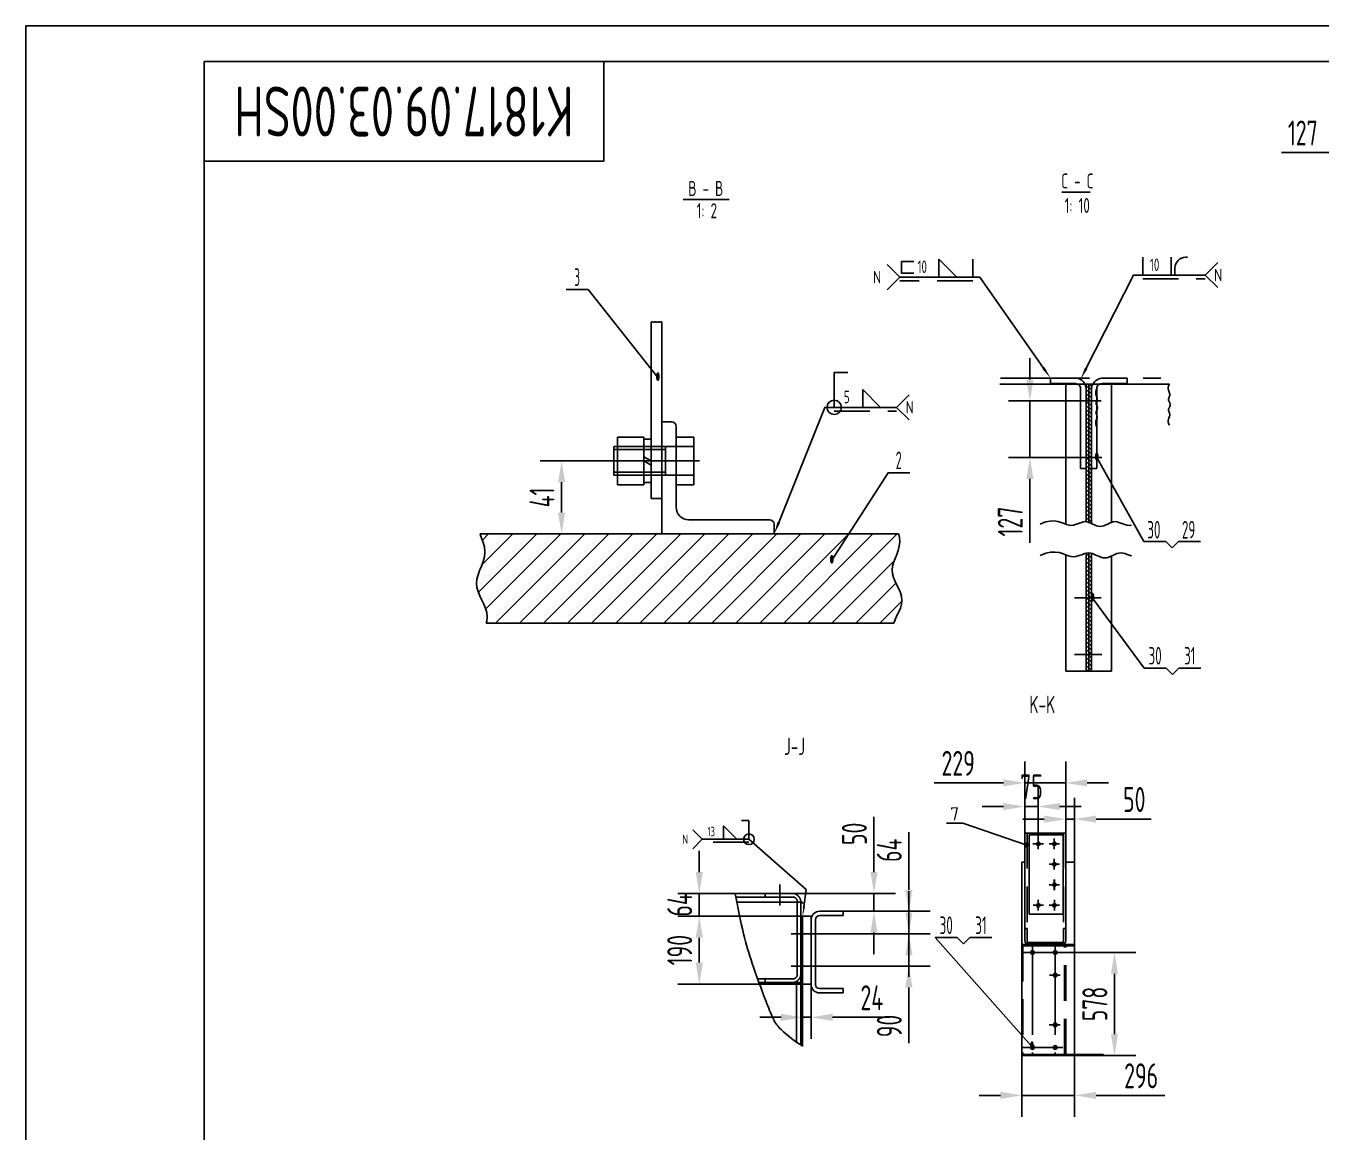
# Model space of a CAD drawing. Header units: millimetres. Extents: x 0 to 16800, y -459 to 11880.
# Drawn here: x 0 to 7263, y 5673 to 11880 of the extents above; entities that cross this region are included whole.
import ezdxf
from ezdxf.enums import TextEntityAlignment as Align

# ---------------------------------------------------------------- set-up
doc = ezdxf.new("R2010")
doc.units = ezdxf.units.MM
doc.header["$LTSCALE"] = 400
for name, pattern in [('F', [0.75, 0.5, -0.25]), ('G', [2, 1.25, -0.25, 0.25, -0.25]), ('K', [2.5, 1.25, -0.25, 0.25, -0.25, 0.25, -0.25])]:
    doc.linetypes.add(name, pattern=pattern)
for name, color, linetype in [('01', 7, 'Continuous'), ('02', 1, 'Continuous'), ('04', 2, 'F'), ('05', 4, 'G'), ('07', 6, 'K'), ('08', 1, 'Continuous'), ('10', 1, 'Continuous'), ('11', 3, 'Continuous'), ('13', 3, 'Continuous')]:
    doc.layers.add(name, color=color, linetype=linetype)
doc.styles.get("Standard").update_dxf_attribs({"font": 'isocp', "width": 0.707, "bigfont": 'intecad.shx'})
doc.dimstyles.new('INTE', dxfattribs={"dimscale": 40, "dimtxt": 3.5, "dimasz": 3, "dimexe": 3, "dimexo": 0, "dimgap": 1, "dimtad": 1, "dimdec": 3, "dimdsep": 46, "dimtxsty": 'Standard', "dimcen": 0, "dimclrd": 1, "dimclre": 1, "dimclrt": 3, "dimaunit": 1, "dimadec": 0, "dimazin": 0, "dimtfac": 1, "dimtmove": 0, "dimatfit": 0, "dimfxl": 1, "dimarcsym": 0})

# ---------------------------------------------------------------- blocks, each defined once
blk = doc.blocks.new('*U219', base_point=(251.96, 168.31))
at = {"layer": '01'}
for p, q in [((251.96, 168.31), (251.96, 182.31)), ((195.96, 168.31), (251.96, 168.31))]:
    blk.add_line(p, q, dxfattribs=at)
blk = doc.blocks.new('*U220')
at = {"layer": '04'}
blk.add_blockref('*U219', (0, 0), dxfattribs=at)
blk = doc.blocks.new('*U221')
at = {"layer": '01'}
for points in [[(415, 292), (25, 292)], [(25, 292), (25, 5)]]:
    blk.add_lwpolyline(points, dxfattribs=at)
at = {"layer": '02'}
for points in [[(420, 297), (0, 297)], [(0, 297), (0, 0)]]:
    blk.add_lwpolyline(points, dxfattribs=at)
blk = doc.blocks.new('*U223')
at = {"layer": '01'}
for p, q in [((0, 63), (0, 0)), ((0, 63), (5.36, 63)), ((8, 15), (8, 60.37)), ((60.36, 8), (14.99, 8)), ((0, 0), (63, 0)), ((63, 0), (63, 5.36))]:
    blk.add_line(p, q, dxfattribs=at)
for centre, radius, start, end in [((5.36, 60.36), 2.64, 0.26213, 90), ((15, 15), 7, 180, 269.87822), ((60.36, 5.36), 2.64, 0, 90)]:
    blk.add_arc(centre, radius, start, end, dxfattribs=at)
blk = doc.blocks.new('*U224')
at = {"layer": '01'}
for p, q in [((-14.8, 0), (-14.8, 13.38)), ((-14.8, 13.38), (0, 13.38)), ((-14.8, 8), (0, 8)), ((0, 13.38), (0, 0)), ((0, -13.38), (0, 0)), ((-14.8, 0), (-14.8, -13.38)), ((-14.8, -8), (0, -8)), ((-14.8, -13.38), (0, -13.38))]:
    blk.add_line(p, q, dxfattribs=at)
at = {"layer": '05'}
blk.add_line((-15.85, 0), (1.05, 0), dxfattribs=at)
blk = doc.blocks.new('*U225')
at = {"layer": '01'}
for p, q in [((-10, 0), (-10, 13.38)), ((-10, 13.38), (0, 13.38)), ((0, 8), (-10, 8)), ((0, 13.38), (0, 0)), ((0, 8), (35, 8)), ((6, 8), (6, 0)), ((35, 8), (35, 0)), ((-10, 0), (-10, -13.38)), ((0, -13.38), (0, 0)), ((6, -8), (6, 0)), ((35, -8), (35, 0)), ((0, -8), (-10, -8)), ((-10, -13.38), (0, -13.38)), ((0, -8), (35, -8))]:
    blk.add_line(p, q, dxfattribs=at)
at = {"layer": '02'}
for p, q in [((35, 6.4), (6, 6.4)), ((35, -6.4), (6, -6.4))]:
    blk.add_line(p, q, dxfattribs=at)
at = {"layer": '05'}
blk.add_line((-13.06, 0), (38.55, 0), dxfattribs=at)
blk = doc.blocks.new('*U226')
at = {"layer": '01'}
for p, q in [((-12.2, 4.1), (-12.2, 0)), ((0, 4.1), (-12.2, 4.1)), ((-12.2, 0), (0, 0)), ((0, 0), (-2.37, 4.1)), ((0, 4.1), (2.37, 0)), ((0, 4.1), (12.2, 4.1)), ((12.2, 0), (0, 0)), ((12.2, 4.1), (12.2, 0))]:
    blk.add_line(p, q, dxfattribs=at)
at = {"layer": '05'}
blk.add_line((0, 6.2), (0, -2.1), dxfattribs=at)
blk = doc.blocks.new('*U227')
at = {"layer": '01'}
blk.add_line((-436.3, 667.3), (-436.3, 567.3), dxfattribs=at)
blk.add_lwpolyline([(-766.3, 590.3), (-836.3, 590.3), (-836.3, 654.3), (-766.3, 654.3)], dxfattribs=at)
blk.add_lwpolyline([(-626.3, 667.3), (-526.3, 567.3), (-626.3, 567.3)], close=True, dxfattribs=at)
blk.add_solid([(-436.3, 667.3), (-436.3, 737.3), (-536.3, 667.3), (-436.3, 667.3)], dxfattribs=at)
at = {"layer": '02'}
for points in [[(-917, 638), (-846.3, 567.3), (-917, 496.6)], [(-40.2, 57.3), (-397.6, 567.3), (-436.3, 567.3), (-846.3, 567.3)]]:
    blk.add_lwpolyline(points, dxfattribs=at)
blk.add_lwpolyline([(0, 0, 0, 16, 0), (-40.2, 57.3, 16, 16, 0)], format="xyseb", dxfattribs=at)
at = {"layer": '04'}
blk.add_line((-436.3, 546.3), (-846.3, 546.3), dxfattribs=at)
at = {"layer": '13', "width": 0.707}
blk.add_text('10', height=70, dxfattribs=at).set_placement((-746.3, 590.3))
at = {"layer": '13', "width": 1.010989}
blk.add_text('N', height=70, dxfattribs=at).set_placement((-996.3, 532.3), (-950.3, 532.3), align=Align.FIT)
blk = doc.blocks.new('*U228')
at = {"layer": '01'}
for p, q in [((348.9, 685.7), (348.9, 585.7)), ((508.9, 685.7), (508.9, 585.7))]:
    blk.add_line(p, q, dxfattribs=at)
blk.add_lwpolyline([(528.9, 585.7), (528.9, 625.7, -0.414214), (588.9, 685.7), (598.9, 685.7)], format="xyb", dxfattribs=at)
blk.add_solid([(348.9, 685.7), (348.9, 755.7), (448.9, 685.7), (348.9, 685.7)], dxfattribs=at)
at = {"layer": '02'}
for points in [[(769.6, 656.4), (698.9, 585.7), (769.6, 515)], [(31.6, 62.5), (296, 585.7), (348.9, 585.7), (698.9, 585.7)]]:
    blk.add_lwpolyline(points, dxfattribs=at)
blk.add_lwpolyline([(0, 0, 0, 16, 0), (31.6, 62.5, 16, 16, 0)], format="xyseb", dxfattribs=at)
at = {"layer": '04'}
blk.add_line((348.9, 564.7), (698.9, 564.7), dxfattribs=at)
at = {"layer": '13', "width": 0.707}
blk.add_text('10', height=70, dxfattribs=at).set_placement((388.9, 608.7))
at = {"layer": '13', "width": 1.010989}
blk.add_text('N', height=70, dxfattribs=at).set_placement((748.9, 550.7), (794.9, 550.7), align=Align.FIT)
blk = doc.blocks.new('*D240')
at = {"layer": '08', "color": 1, "lineweight": -2}
for p, q in [((7519.6, 10987.9), (7519.6, 11289)), ((7646.6, 10987.9), (7646.6, 11289)), ((7399.6, 11169), (7041.2, 11169)), ((7646.6, 11169), (7519.6, 11169)), ((7766.6, 11169), (7886.6, 11169))]:
    blk.add_line(p, q, dxfattribs=at)
at = {"layer": '08', "color": 1}
for points in [[(7399.6, 11189), (7399.6, 11149), (7519.6, 11169)], [(7766.6, 11189), (7766.6, 11149), (7646.6, 11169)]]:
    blk.add_solid(points, dxfattribs=at)
at = {"layer": 'Defpoints', "color": 0}
for p in [(7519.6, 11169), (7519.6, 10987.9), (7646.6, 10987.9)]:
    blk.add_point(p, dxfattribs=at)
at = {"layer": '08', "color": 3, "insert": (7160.4, 11279), "char_height": 140, "attachment_point": 5}
blk.add_mtext('127', dxfattribs=at)
blk = doc.blocks.new('*D241')
at = {"layer": '08', "color": 1, "lineweight": -2}
for p, q in [((3776.2, 7132), (3776.2, 7252)), ((4172.6, 7012), (3656.2, 7012)), ((3776.2, 7012), (3776.2, 6883.8)), ((4355.2, 6883.8), (3656.2, 6883.8)), ((3776.2, 6763.8), (3776.2, 6643.8))]:
    blk.add_line(p, q, dxfattribs=at)
at = {"layer": '08', "color": 1}
for points in [[(3756.2, 7132), (3796.2, 7132), (3776.2, 7012)], [(3756.2, 6763.8), (3796.2, 6763.8), (3776.2, 6883.8)]]:
    blk.add_solid(points, dxfattribs=at)
at = {"layer": 'Defpoints', "color": 0}
for p in [(4172.6, 7012), (3776.2, 6883.8), (4355.2, 6883.8)]:
    blk.add_point(p, dxfattribs=at)
at = {"layer": '08', "color": 3, "insert": (3666.2, 6947.9), "char_height": 140, "attachment_point": 5, "rotation": 90}
blk.add_mtext('64', dxfattribs=at)
blk = doc.blocks.new('*D242')
at = {"layer": '08', "color": 1, "lineweight": -2}
for p, q in [((4355.2, 6883.8), (3656.2, 6883.8)), ((3776.2, 6763.8), (3776.2, 6623.8)), ((4355.2, 6503.8), (3656.2, 6503.8))]:
    blk.add_line(p, q, dxfattribs=at)
at = {"layer": '08', "color": 1}
for points in [[(3756.2, 6763.8), (3796.2, 6763.8), (3776.2, 6883.8)], [(3756.2, 6623.8), (3796.2, 6623.8), (3776.2, 6503.8)]]:
    blk.add_solid(points, dxfattribs=at)
at = {"layer": 'Defpoints', "color": 0}
for p in [(4355.2, 6883.8), (3776.2, 6503.8), (4355.2, 6503.8)]:
    blk.add_point(p, dxfattribs=at)
at = {"layer": '08', "color": 3, "insert": (3666.2, 6693.8), "char_height": 140, "attachment_point": 5, "rotation": 90}
blk.add_mtext('190', dxfattribs=at)
blk = doc.blocks.new('*D243')
at = {"layer": '08', "color": 1, "lineweight": -2}
for p, q in [((4755.8, 7132), (4755.8, 7441)), ((4297.2, 7012), (4875.8, 7012)), ((4755.8, 6912), (4755.8, 7012)), ((4583.2, 6912), (4875.8, 6912)), ((4755.8, 6792), (4755.8, 6672))]:
    blk.add_line(p, q, dxfattribs=at)
at = {"layer": '08', "color": 1}
for points in [[(4735.8, 7132), (4775.8, 7132), (4755.8, 7012)], [(4735.8, 6792), (4775.8, 6792), (4755.8, 6912)]]:
    blk.add_solid(points, dxfattribs=at)
at = {"layer": 'Defpoints', "color": 0}
for p in [(4297.2, 7012), (4755.8, 7012), (4583.2, 6912)]:
    blk.add_point(p, dxfattribs=at)
at = {"layer": '08', "color": 3, "insert": (4645.8, 7346.5), "char_height": 140, "attachment_point": 5, "rotation": 90}
blk.add_mtext('50', dxfattribs=at)
blk = doc.blocks.new('*D244')
at = {"layer": '08', "color": 1, "lineweight": -2}
for p, q in [((4951.6, 7032), (4951.6, 7356.7)), ((4583.2, 6912), (5071.6, 6912)), ((4951.6, 6784.7), (4951.6, 6912)), ((4455.3, 6784.7), (5071.6, 6784.7)), ((4951.6, 6664.7), (4951.6, 6544.7))]:
    blk.add_line(p, q, dxfattribs=at)
at = {"layer": '08', "color": 1}
for points in [[(4931.6, 7032), (4971.6, 7032), (4951.6, 6912)], [(4931.6, 6664.7), (4971.6, 6664.7), (4951.6, 6784.7)]]:
    blk.add_solid(points, dxfattribs=at)
at = {"layer": 'Defpoints', "color": 0}
for p in [(4583.2, 6912), (4455.3, 6784.7), (4951.6, 6784.7)]:
    blk.add_point(p, dxfattribs=at)
at = {"layer": '08', "color": 3, "insert": (4841.6, 7254.4), "char_height": 140, "attachment_point": 5, "rotation": 90}
blk.add_mtext('64', dxfattribs=at)
blk = doc.blocks.new('*D245')
at = {"layer": '08', "color": 1, "lineweight": -2}
for p, q in [((4951.6, 6904.7), (4951.6, 7024.7)), ((4455.3, 6784.7), (5071.6, 6784.7)), ((4951.6, 6784.7), (4951.6, 6604.7)), ((4455.3, 6604.7), (5071.6, 6604.7)), ((4951.6, 6484.7), (4951.6, 6171.6))]:
    blk.add_line(p, q, dxfattribs=at)
at = {"layer": '08', "color": 1}
for points in [[(4931.6, 6904.7), (4971.6, 6904.7), (4951.6, 6784.7)], [(4931.6, 6484.7), (4971.6, 6484.7), (4951.6, 6604.7)]]:
    blk.add_solid(points, dxfattribs=at)
at = {"layer": 'Defpoints', "color": 0}
for p in [(4455.3, 6784.7), (4455.3, 6604.7), (4951.6, 6604.7)]:
    blk.add_point(p, dxfattribs=at)
at = {"layer": '08', "color": 3, "insert": (4841.6, 6268.2), "char_height": 140, "attachment_point": 5, "rotation": 90}
blk.add_mtext('90', dxfattribs=at)
blk = doc.blocks.new('*U229', base_point=(10756.9, 1851.4))
at = {"layer": '01'}
blk.add_lwpolyline([(10312.9, 2357.7), (10387.9, 2282.7), (10312.9, 2282.7)], close=True, dxfattribs=at)
blk.add_circle((10455.4, 2282.7), 30, dxfattribs=at)
at = {"layer": '02'}
for points in [[(10139.9, 2335.7), (10192.9, 2282.7), (10139.9, 2229.6)], [(10763.9, 1903.5), (10777, 2000.1), (10455.4, 2282.7), (10192.9, 2282.7)]]:
    blk.add_lwpolyline(points, dxfattribs=at)
blk.add_lwpolyline([(10756.9, 1851.4, 0, 12, 0), (10763.9, 1903.5, 12, 12, 0)], format="xyseb", dxfattribs=at)
at = {"layer": '04'}
blk.add_line((10455.4, 2266.9), (10192.9, 2266.9), dxfattribs=at)
at = {"layer": '13', "width": 0.707}
blk.add_text('13', height=52.5, dxfattribs=at).set_placement((10222.9, 2299.9))
at = {"layer": '13', "width": 1.010989}
blk.add_text('N', height=52.5, dxfattribs=at).set_placement((10080.4, 2256.4), (10114.9, 2256.4), align=Align.FIT)
blk = doc.blocks.new('*D246')
at = {"layer": '08', "color": 1, "lineweight": -2}
for p, q in [((4355.2, 6503.8), (4355.2, 6196.9)), ((4403.2, 6502), (4403.2, 6196.9)), ((4235.2, 6316.9), (4115.2, 6316.9)), ((4355.2, 6316.9), (4403.2, 6316.9)), ((4523.2, 6316.9), (4844.5, 6316.9))]:
    blk.add_line(p, q, dxfattribs=at)
at = {"layer": '08', "color": 1}
for points in [[(4235.2, 6336.9), (4235.2, 6296.9), (4355.2, 6316.9)], [(4523.2, 6336.9), (4523.2, 6296.9), (4403.2, 6316.9)]]:
    blk.add_solid(points, dxfattribs=at)
at = {"layer": 'Defpoints', "color": 0}
for p in [(4355.2, 6503.8), (4403.2, 6502), (4355.2, 6316.9)]:
    blk.add_point(p, dxfattribs=at)
at = {"layer": '08', "color": 3, "insert": (4743.8, 6426.9), "char_height": 140, "attachment_point": 5}
blk.add_mtext('24', dxfattribs=at)
blk = doc.blocks.new('*D247')
at = {"layer": '08', "color": 1, "lineweight": -2}
for p, q in [((5601.9, 7351.1), (5601.9, 7752.1)), ((5830.9, 7351.1), (5830.9, 7752.1)), ((5481.9, 7632.1), (5094.1, 7632.1)), ((5830.9, 7632.1), (5601.9, 7632.1)), ((5950.9, 7632.1), (6070.9, 7632.1))]:
    blk.add_line(p, q, dxfattribs=at)
at = {"layer": '08', "color": 1}
for points in [[(5481.9, 7652.1), (5481.9, 7612.1), (5601.9, 7632.1)], [(5950.9, 7652.1), (5950.9, 7612.1), (5830.9, 7632.1)]]:
    blk.add_solid(points, dxfattribs=at)
at = {"layer": 'Defpoints', "color": 0}
for p in [(5601.9, 7632.1), (5601.9, 7351.1), (5830.9, 7351.1)]:
    blk.add_point(p, dxfattribs=at)
at = {"layer": '08', "color": 3, "insert": (5228, 7742.1), "char_height": 140, "attachment_point": 5}
blk.add_mtext('229', dxfattribs=at)
blk = doc.blocks.new('*D248')
at = {"layer": '08', "color": 1, "lineweight": -2}
for p, q in [((5830.9, 7351.1), (5830.9, 7549)), ((5880.9, 7186.7), (5880.9, 7549)), ((5710.9, 7429), (5590.9, 7429)), ((5830.9, 7429), (5880.9, 7429)), ((6000.9, 7429), (6309.9, 7429))]:
    blk.add_line(p, q, dxfattribs=at)
at = {"layer": '08', "color": 1}
for points in [[(5710.9, 7449), (5710.9, 7409), (5830.9, 7429)], [(6000.9, 7449), (6000.9, 7409), (5880.9, 7429)]]:
    blk.add_solid(points, dxfattribs=at)
at = {"layer": 'Defpoints', "color": 0}
for p in [(5880.9, 7429), (5830.9, 7351.1), (5880.9, 7186.7)]:
    blk.add_point(p, dxfattribs=at)
at = {"layer": '08', "color": 3, "insert": (6215.4, 7539), "char_height": 140, "attachment_point": 5}
blk.add_mtext('50', dxfattribs=at)
blk = doc.blocks.new('*D249')
at = {"layer": '08', "color": 1, "lineweight": -2}
for p, q in [((5824.9, 6680.7), (6224.6, 6680.7)), ((6104.6, 6222.7), (6104.6, 6560.7)), ((6041.9, 6102.7), (6224.6, 6102.7))]:
    blk.add_line(p, q, dxfattribs=at)
at = {"layer": '08', "color": 1}
for points in [[(6084.6, 6560.7), (6124.6, 6560.7), (6104.6, 6680.7)], [(6084.6, 6222.7), (6124.6, 6222.7), (6104.6, 6102.7)]]:
    blk.add_solid(points, dxfattribs=at)
at = {"layer": 'Defpoints', "color": 0}
for p in [(5824.9, 6680.7), (6104.6, 6680.7), (6041.9, 6102.7)]:
    blk.add_point(p, dxfattribs=at)
at = {"layer": '08', "color": 3, "insert": (5994.6, 6391.7), "char_height": 140, "attachment_point": 5, "rotation": 90}
blk.add_mtext('578', dxfattribs=at)
blk = doc.blocks.new('*D250')
at = {"layer": '08', "color": 1, "lineweight": -2}
for p, q in [((5584.9, 6102.7), (5584.9, 5758.9)), ((5880.9, 6108.7), (5880.9, 5758.9)), ((5464.9, 5878.9), (5344.9, 5878.9)), ((5584.9, 5878.9), (5880.9, 5878.9)), ((6000.9, 5878.9), (6386.8, 5878.9))]:
    blk.add_line(p, q, dxfattribs=at)
at = {"layer": '08', "color": 1}
for points in [[(5464.9, 5898.9), (5464.9, 5858.9), (5584.9, 5878.9)], [(6000.9, 5898.9), (6000.9, 5858.9), (5880.9, 5878.9)]]:
    blk.add_solid(points, dxfattribs=at)
at = {"layer": 'Defpoints', "color": 0}
for p in [(5584.9, 6102.7), (5880.9, 6108.7), (5880.9, 5878.9)]:
    blk.add_point(p, dxfattribs=at)
at = {"layer": '08', "color": 3, "insert": (6253.9, 5988.9), "char_height": 140, "attachment_point": 5}
blk.add_mtext('296', dxfattribs=at)
blk = doc.blocks.new('*D252')
at = {"layer": '08', "color": 1, "lineweight": -2}
for p, q in [((5601.9, 7351.1), (5601.9, 7619.7)), ((5676.8, 7320.5), (5676.8, 7619.7)), ((5481.9, 7499.7), (5361.9, 7499.7)), ((5601.9, 7499.7), (5676.8, 7499.7)), ((5796.8, 7499.7), (5916.8, 7499.7))]:
    blk.add_line(p, q, dxfattribs=at)
at = {"layer": '08', "color": 1}
for points in [[(5481.9, 7519.7), (5481.9, 7479.7), (5601.9, 7499.7)], [(5796.8, 7519.7), (5796.8, 7479.7), (5676.8, 7499.7)]]:
    blk.add_solid(points, dxfattribs=at)
at = {"layer": 'Defpoints', "color": 0}
for p in [(5676.8, 7499.7), (5601.9, 7351.1), (5676.8, 7320.5)]:
    blk.add_point(p, dxfattribs=at)
at = {"layer": '08', "color": 3, "insert": (5639.3, 7609.7), "char_height": 140, "attachment_point": 5}
blk.add_mtext('75', dxfattribs=at)
blk = doc.blocks.new('*D253')
at = {"layer": '08', "color": 1, "lineweight": -2}
for p, q in [((3260.6, 9439), (2883.9, 9439)), ((3003.9, 9319), (3003.9, 9149)), ((3260.6, 9029), (2883.9, 9029))]:
    blk.add_line(p, q, dxfattribs=at)
at = {"layer": '08', "color": 1}
for points in [[(2983.9, 9319), (3023.9, 9319), (3003.9, 9439)], [(2983.9, 9149), (3023.9, 9149), (3003.9, 9029)]]:
    blk.add_solid(points, dxfattribs=at)
at = {"layer": 'Defpoints', "color": 0}
for p in [(3260.6, 9439), (3003.9, 9029), (3260.6, 9029)]:
    blk.add_point(p, dxfattribs=at)
at = {"layer": '08', "color": 3, "insert": (2893.9, 9234), "char_height": 140, "attachment_point": 5, "rotation": 90}
blk.add_mtext('41', dxfattribs=at)
blk = doc.blocks.new('*D254')
at = {"layer": '08', "color": 1, "lineweight": -2}
for p, q in [((5630.2, 9895.5), (5630.2, 10015.5)), ((5879.9, 9775.5), (5510.2, 9775.5)), ((5630.2, 9775.5), (5630.2, 9458)), ((5879.9, 9458), (5510.2, 9458)), ((5630.2, 9338), (5630.2, 8979.6))]:
    blk.add_line(p, q, dxfattribs=at)
at = {"layer": '08', "color": 1}
for points in [[(5610.2, 9895.5), (5650.2, 9895.5), (5630.2, 9775.5)], [(5610.2, 9338), (5650.2, 9338), (5630.2, 9458)]]:
    blk.add_solid(points, dxfattribs=at)
at = {"layer": 'Defpoints', "color": 0}
for p in [(5879.9, 9775.5), (5630.2, 9458), (5879.9, 9458)]:
    blk.add_point(p, dxfattribs=at)
at = {"layer": '08', "color": 3, "insert": (5520.2, 9098.8), "char_height": 140, "attachment_point": 5, "rotation": 90}
blk.add_mtext('127', dxfattribs=at)

msp = doc.modelspace()

# ---------------------------------------------------------------- hatches: boundary and pattern name
at = {"layer": '10'}
h = msp.add_hatch(dxfattribs=at)
h.set_pattern_fill('ANSI31', color=256, scale=5, style=0)
h.set_pattern_definition([(45, (-6494.659, 8117.546), (-11.22532, 11.22532), [])])
h.paths.add_polyline_path([(5959.6788, 8670.9335), (5944.6788, 8670.9335), (5944.6788, 8353.4335), (5959.6788, 8353.4335)])
h.paths.add_polyline_path([(5944.6788, 8258.4335), (5959.6788, 8258.4335), (5959.6788, 8353.4335), (5944.6788, 8353.4335)])
h.paths.add_polyline_path([(5944.6788, 8670.9335), (5959.6788, 8670.9335), (5959.6788, 8923.4564), (5959.051, 8923.5255), (5947.7091, 8922.2936), (5944.6788, 8921.4491)])
h.paths.add_polyline_path([(5944.6788, 9097.7874), (5950.831, 9097.1107), (5959.6788, 9094.5448), (5959.6788, 9458.0132), (5944.6788, 9458.0132)])
h.paths.add_polyline_path([(5959.6788, 9775.5132), (5944.6788, 9775.5132), (5944.6788, 9458.0132), (5959.6788, 9458.0132)])
h.paths.add_polyline_path([(5944.6788, 9775.5132), (5959.6788, 9775.5132), (5959.6788, 9870.5132), (5944.6788, 9870.5132)])
h = msp.add_hatch(dxfattribs=at)
h.set_pattern_fill('ANSI31', color=256, scale=5, angle=90, style=0)
h.set_pattern_definition([(135, (-6494.659, 8117.546), (-11.22532, -11.22532), [])])
h.paths.add_polyline_path([(5974.6788, 9775.5132), (5959.6788, 9775.5132), (5959.6788, 9458.0132), (5974.6788, 9458.0132)])
h.paths.add_polyline_path([(5974.6788, 9870.5132), (5959.6788, 9870.5132), (5959.6788, 9775.5132), (5974.6788, 9775.5132)])
h.paths.add_polyline_path([(5974.6788, 9458.0132), (5959.6788, 9458.0132), (5959.6788, 9094.5448), (5961.325, 9094.0675), (5971.8189, 9089.765), (5974.6788, 9088.4208)])
h.paths.add_polyline_path([(5974.6788, 8921.0323), (5970.3781, 8922.2795), (5959.6788, 8923.4564), (5959.6788, 8670.9335), (5974.6788, 8670.9335)])
h.paths.add_polyline_path([(5974.6788, 8670.9335), (5959.6788, 8670.9335), (5959.6788, 8353.4335), (5974.6788, 8353.4335)])
h.paths.add_polyline_path([(5974.6788, 8353.4335), (5959.6788, 8353.4335), (5959.6788, 8258.598), (5974.6788, 8258.598)])
h = msp.add_hatch(dxfattribs=at)
h.set_pattern_fill('ANSI31', color=256, scale=30, style=0)
h.set_pattern_definition([(45, (-5571.49, 10965.34), (-67.3519, 67.3519), [])])
h.paths.add_polyline_path([(4912.0416, 8656.3455), (4909.6956, 8677.673), (4903.5106, 8699.0006), (4894.7663, 8720.3281), (4884.7424, 8741.6557), (4874.7184, 8762.9832), (4865.9741, 8784.3108), (4859.7891, 8805.6383), (4857.4431, 8826.9659), (4859.7625, 8848.3212), (4865.7609, 8869.8431), (4873.9986, 8891.6983), (4883.0362, 8914.0534), (4891.4339, 8937.0749), (4897.7522, 8960.9296), (4900.5514, 8985.7839), (4898.392, 9011.8047), (4893.4693, 9028.9961), (2546.5952, 9028.9961), (2550.0103, 9020.0836), (2562.7659, 8987.3415), (2571.4562, 8956.9929), (2573.8423, 8928.24), (2570.7492, 8900.776), (2563.7675, 8874.4166), (2554.488, 8848.9778), (2544.5015, 8824.2755), (2535.3988, 8800.1255), (2528.7706, 8776.3438), (2526.2077, 8752.7461), (2528.8, 8729.1792), (2535.6344, 8705.6122), (2545.2969, 8682.0453), (2556.3733, 8658.4784), (2567.4498, 8634.9114), (2577.1123, 8611.3445), (2583.9467, 8587.7776), (2586.539, 8564.2106), (2583.9467, 8540.6437), (2580.5689, 8528.9961), (4866.2266, 8528.9961), (4874.7184, 8549.7077), (4884.7424, 8571.0353), (4894.7663, 8592.3628), (4903.5106, 8613.6904), (4909.6956, 8635.0179)])

# ---------------------------------------------------------------- linework, layer by layer
for p, q in [((5944.6788, 9870.5132), (5944.6788, 9097.7874)), ((5944.6788, 9870.5132), (5944.6788, 9097.7874)), ((5959.6788, 9870.5132), (5959.6788, 9094.5448)), ((5944.6788, 8921.4491), (5944.6788, 8258.4335)), ((5944.6788, 8921.4491), (5944.6788, 8258.4335)), ((5959.6788, 8923.4564), (5959.6788, 8258.4335)), ((5584.904, 7186.7216), (5584.904, 6102.675)), ((5880.904, 6718.675), (5584.904, 6718.675)), ((5584.904, 6108.675), (5889.904, 6108.675))]:
    msp.add_line(p, q)
for centre in [(5644.904, 6680.675), (5771.904, 6680.675), (5771.904, 6553.675), (5771.904, 6274.675), (5644.904, 6147.675), (5771.904, 6147.675)]:
    msp.add_circle(centre, 10.5)
at = {"layer": '01'}
for p, q in [((3685.7768, 10905.7935), (3943.0249, 10905.7935)), ((5808.6658, 10947.7808), (5968.6658, 10947.7808)), ((3506.0443, 10217.8138), (3506.0443, 9227.3495)), ((3566.0443, 10217.8138), (3566.0443, 9227.3495)), ((4532.8047, 9935.8353), (4532.8047, 9739.5188)), ((4532.8047, 9935.8353), (4609.0982, 9935.8353)), ((5746.1653, 9873.0132), (5886.1653, 9873.0132)), ((6174.6788, 9873.0132), (6034.6788, 9873.0132)), ((3566.0443, 9227.3495), (3506.0443, 9227.3495)), ((5944.6788, 8258.4335), (5959.6788, 8258.4335)), ((5959.6788, 8258.598), (6087.1788, 8258.598)), ((4054.7431, 7420.5311), (4012.815, 7420.5311)), ((4054.7431, 7315.8988), (4054.7431, 7420.5311)), ((5601.904, 7351.1257), (5601.904, 6748.675)), ((5601.904, 7351.1257), (5830.904, 7351.1257)), ((5830.904, 7351.1257), (5830.904, 6748.675)), ((5584.904, 7186.7216), (5601.904, 7186.7216)), ((5830.904, 7186.7216), (5880.904, 7186.7216)), ((4403.1783, 6883.7602), (4355.1783, 6883.7602)), ((5607.1105, 6733.7483), (5825.6975, 6733.7483)), ((4403.1783, 6503.7602), (4355.1783, 6503.7602))]:
    msp.add_line(p, q, dxfattribs=at)
at = {"layer": '01', "color": 7, "linetype": 'Continuous'}
for p, q in [((5886.1653, 9903.0132), (5746.1653, 9903.0132)), ((5746.1653, 9903.0132), (5746.1653, 9873.0132)), ((6039.6788, 9903.0132), (6174.6788, 9903.0132)), ((6174.6788, 9903.0132), (6174.6788, 9873.0132)), ((5462.196, 9870.5132), (5959.6788, 9870.5132)), ((5832.1788, 9870.5132), (5832.1788, 9083.4267)), ((5914.6788, 9843.0132), (5914.6788, 9395.5132)), ((5959.6788, 9870.5132), (5959.6788, 9094.5448)), ((5974.6788, 9870.5132), (5959.6788, 9870.5132)), ((5974.6788, 9088.4208), (5974.6788, 9870.5132)), ((6412.1369, 9870.5132), (5974.6788, 9870.5132)), ((6004.6788, 9843.0132), (6004.6788, 9395.5132)), ((6087.1788, 9870.5132), (6087.1788, 9094.0374)), ((5944.6788, 9395.5132), (5914.6788, 9395.5132)), ((5974.6788, 9395.5132), (6004.6788, 9395.5132)), ((2546.5952, 9028.9961), (4893.4693, 9028.9961)), ((5832.1788, 8911.4539), (5832.1788, 8258.4335)), ((5959.6788, 8923.4564), (5959.6788, 8258.4335)), ((5974.6788, 8258.4335), (5974.6788, 8921.0323)), ((6087.1788, 8905.3617), (6087.1788, 8258.4335)), ((2580.5689, 8528.9961), (4866.2266, 8528.9961)), ((5832.1788, 8258.4335), (5944.6788, 8258.4335)), ((5816.776, 7340.9129), (5626.776, 7340.9129)), ((5626.776, 6895.9025), (5626.776, 7340.9129)), ((5816.776, 6895.9025), (5816.776, 7340.9129)), ((5880.904, 6108.675), (5880.904, 7186.7216)), ((4451.1783, 6912.0162), (4583.1783, 6912.0162)), ((4583.1783, 6912.0162), (4583.1783, 6888.0162)), ((4355.1783, 6883.7602), (4355.1783, 6503.7602)), ((4403.1783, 6883.7602), (4403.1783, 6502.0162)), ((4427.1783, 6864.0162), (4427.1783, 6502.0162)), ((4583.1783, 6888.0162), (4451.1783, 6888.0162)), ((5816.776, 6895.9025), (5626.776, 6895.9025)), ((5584.904, 6724.675), (5880.904, 6724.675)), ((5806.904, 6724.675), (5625.904, 6724.675)), ((4583.1783, 6478.0162), (4451.1783, 6478.0162)), ((4583.1783, 6454.0162), (4583.1783, 6478.0162)), ((4451.1783, 6454.0162), (4583.1783, 6454.0162)), ((5584.904, 6108.675), (6041.904, 6108.675)), ((6041.904, 6102.675), (5584.904, 6102.675)), ((6041.904, 6108.675), (6041.904, 6102.675))]:
    msp.add_line(p, q, dxfattribs=at)
at = {"layer": '01'}
msp.add_lwpolyline([(4692.8047, 9839.5188), (4792.8047, 9739.5188), (4692.8047, 9739.5188)], close=True, dxfattribs=at)
for centre, radius in [((4532.8047, 9739.5188), 40), ((5766.776, 7290.9129), 8.5), ((5766.776, 7175.9129), 8.5), ((5766.776, 7060.9129), 8.5), ((5676.776, 6945.9025), 8.5), ((5766.776, 6945.9025), 8.5)]:
    msp.add_circle(centre, radius, dxfattribs=at)
at = {"layer": '01', "color": 7, "linetype": 'Continuous'}
msp.add_circle((5676.776, 7290.9129), 8.5, dxfattribs=at)
at = {"layer": '01'}
for centre, radius, start, end in [((5887.3878, 9847.3682), 55.6585, 24.57225887, 91.25855229), ((6039.6788, 9838.0132), 65, 90, 150), ((5884.6788, 9843.0132), 30, 66.44353569, 90), ((6034.6788, 9843.0132), 30, 90, 113.55646431)]:
    msp.add_arc(centre, radius, start, end, dxfattribs=at)
at = {"layer": '01', "color": 7, "linetype": 'Continuous'}
for centre, radius, start, end in [((5884.6788, 9843.0132), 30, 0, 66.44353569), ((5884.6788, 9843.0132), 60, 0, 27.27961274), ((6039.6788, 9838.0132), 65, 150, 180), ((6034.6788, 9843.0132), 30, 113.55646431, 180), ((4451.1783, 6864.0162), 48, 90, 180), ((4451.1783, 6864.0162), 24, 90, 180), ((5625.904, 6748.675), 24, 180, 270), ((5806.904, 6748.675), 24, 270, 0), ((4451.1783, 6502.0162), 48, 180, 270), ((4451.1783, 6502.0162), 24, 180, 270)]:
    msp.add_arc(centre, radius, start, end, dxfattribs=at)
at = {"layer": '02'}
for p, q in [((3153.4188, 10400.8058), (3029.4188, 10400.8058)), ((3543.7007, 9906.8289), (3153.4188, 10400.8058)), ((6005.1603, 9457.806), (6268.7371, 8986.173)), ((4519.1798, 8881.8789), (4835.387, 9372.741)), ((4832.5635, 9372.741), (4956.5635, 9372.741)), ((6392.7371, 8986.173), (6268.7371, 8986.173)), ((6428.0925, 8950.8177), (6392.7371, 8986.173)), ((6463.4478, 8986.173), (6428.0925, 8950.8177)), ((6587.4478, 8986.173), (6463.4478, 8986.173)), ((5981.4916, 8669.6425), (6270.0103, 8276.4139)), ((6394.0103, 8276.4139), (6270.0103, 8276.4139)), ((6429.3657, 8241.0585), (6394.0103, 8276.4139)), ((6464.721, 8276.4139), (6429.3657, 8241.0585)), ((6588.721, 8276.4139), (6464.721, 8276.4139)), ((5254.4599, 7406.8887), (5161.4599, 7406.8887)), ((5618.0154, 7280.7341), (5254.4599, 7406.8887)), ((5641.694, 6152.3611), (5098.7649, 6764.0078)), ((5098.7649, 6764.0078), (5222.7649, 6764.0078)), ((5222.7649, 6764.0078), (5258.1203, 6728.6525)), ((5258.1203, 6728.6525), (5293.4756, 6764.0078)), ((5293.4756, 6764.0078), (5417.4756, 6764.0078))]:
    msp.add_line(p, q, dxfattribs=at)
for points in [[(3506.0443, 10217.8138), (3508.6872, 10218.8462), (3511.015, 10219.3232), (3513.0646, 10219.3642), (3514.8725, 10219.0888), (3516.4752, 10218.6166), (3517.9096, 10218.0669), (3519.2121, 10217.5595), (3520.4193, 10217.2138), (3521.5631, 10217.1189), (3522.6557, 10217.2419), (3523.7043, 10217.5197), (3524.7162, 10217.8888), (3525.6989, 10218.2861), (3526.6596, 10218.6482), (3527.6056, 10218.9119), (3528.5443, 10219.0138), (3529.4818, 10218.9107), (3530.4193, 10218.6388), (3531.3568, 10218.2544), (3532.2943, 10217.8138), (3533.2318, 10217.3732), (3534.1693, 10216.9888), (3535.1068, 10216.7169), (3536.0443, 10216.6138), (3536.9818, 10216.7169), (3537.9193, 10216.9888), (3538.8568, 10217.3732), (3539.7943, 10217.8138), (3540.7318, 10218.2544), (3541.6693, 10218.6388), (3542.6068, 10218.9107), (3543.5443, 10219.0138), (3544.4831, 10218.9119), (3545.4291, 10218.6482), (3546.3898, 10218.2861), (3547.3725, 10217.8888), (3548.3844, 10217.5197), (3549.433, 10217.2419), (3550.5255, 10217.1189), (3551.6693, 10217.2138), (3552.8766, 10217.5595), (3554.1791, 10218.0669), (3555.6134, 10218.6166), (3557.2162, 10219.0888), (3559.0241, 10219.3642), (3561.0736, 10219.3232), (3563.4015, 10218.8462), (3566.0443, 10217.8138)], [(4953.5154, 9810.2295), (4882.8047, 9739.5188), (4953.5154, 9668.8081)], [(6004.7874, 9629.1207), (6001.0712, 9638.6335), (5999.3544, 9647.0128), (5999.2068, 9654.3902), (6000.1981, 9660.8976), (6001.898, 9666.6668), (6003.8763, 9671.8297), (6005.7028, 9676.518), (6006.9471, 9680.8636), (6007.2888, 9684.9807), (6006.8459, 9688.9133), (6005.8462, 9692.6877), (6004.5175, 9696.3303), (6003.0875, 9699.8674), (6001.7841, 9703.3254), (6000.835, 9706.7307), (6000.468, 9710.1096), (6000.8392, 9713.4842), (6001.8178, 9716.8587), (6003.2014, 9720.2333), (6004.7874, 9723.6078), (6006.3735, 9726.9823), (6007.757, 9730.3569), (6008.7356, 9733.7314), (6009.1068, 9737.106), (6008.7356, 9740.4805), (6007.757, 9743.855), (6006.3735, 9747.2296), (6004.7874, 9750.6041), (6003.2014, 9753.9787), (6001.8178, 9757.3532), (6000.8392, 9760.7277), (6000.468, 9764.1023), (6000.835, 9767.4812), (6001.7841, 9770.8865), (6003.0875, 9774.3445), (6004.5175, 9777.8817), (6005.8462, 9781.5242), (6006.8459, 9785.2986), (6007.2888, 9789.2312), (6006.9471, 9793.3483), (6005.7028, 9797.6939), (6003.8763, 9802.3822), (6001.898, 9807.5451), (6000.1981, 9813.3143), (5999.2068, 9819.8218), (5999.3544, 9827.1992), (6001.0712, 9835.5784), (6004.7874, 9845.0913)], [(6412.1369, 9639.122), (6408.1553, 9649.3141), (6406.316, 9658.2916), (6406.1578, 9666.1958), (6407.2198, 9673.1678), (6409.0411, 9679.349), (6411.1607, 9684.8805), (6413.1176, 9689.9036), (6414.4508, 9694.5595), (6414.8169, 9698.9705), (6414.3423, 9703.1839), (6413.2713, 9707.2278), (6411.8477, 9711.1305), (6410.3156, 9714.9201), (6408.9191, 9718.6251), (6407.9023, 9722.2735), (6407.5091, 9725.8937), (6407.9068, 9729.5092), (6408.9553, 9733.1247), (6410.4376, 9736.7402), (6412.1369, 9740.3557), (6413.8362, 9743.9711), (6415.3185, 9747.5866), (6416.367, 9751.2021), (6416.7647, 9754.8176), (6416.367, 9758.4331), (6415.3185, 9762.0486), (6413.8362, 9765.6641), (6412.1369, 9769.2796), (6410.4376, 9772.895), (6408.9553, 9776.5105), (6407.9068, 9780.126), (6407.5091, 9783.7415), (6407.9023, 9787.3617), (6408.9191, 9791.0102), (6410.3156, 9794.7151), (6411.8477, 9798.5048), (6413.2713, 9802.4074), (6414.3423, 9806.4513), (6414.8169, 9810.6647), (6414.4508, 9815.0757), (6413.1176, 9819.7316), (6411.1607, 9824.7547), (6409.0411, 9830.2862), (6407.2198, 9836.4674), (6406.1578, 9843.4394), (6406.316, 9851.3436), (6408.1553, 9860.3211), (6412.1369, 9870.5132)], [(4221.986, 9094.0117), (4479.5471, 9739.5188), (4532.8047, 9739.5188), (4882.8047, 9739.5188)], [(5688.4829, 9084.8328), (5718.0654, 9096.3892), (5744.1225, 9101.728), (5767.0643, 9102.1871), (5787.3007, 9099.1045), (5805.2415, 9093.8182), (5821.2966, 9087.6662), (5835.8761, 9081.9863), (5849.3897, 9078.1167), (5862.1929, 9077.0542), (5874.4221, 9078.4315), (5886.1595, 9081.5403), (5897.4869, 9085.6723), (5908.4864, 9090.1191), (5919.2399, 9094.1724), (5929.8295, 9097.1238), (5940.3371, 9098.265), (5950.831, 9097.1107), (5961.325, 9094.0675), (5971.8189, 9089.765), (5982.3128, 9084.8328), (5992.8067, 9079.9007), (6003.3007, 9075.5982), (6013.7946, 9072.5549), (6024.2885, 9071.4006), (6034.7824, 9072.5549), (6045.2764, 9075.5982), (6055.7703, 9079.9007), (6066.2642, 9084.8328), (6076.7581, 9089.765), (6087.2521, 9094.0675), (6097.746, 9097.1107), (6108.2399, 9098.265), (6118.7475, 9097.1238), (6129.3371, 9094.1724), (6140.0906, 9090.1191), (6151.0901, 9085.6723), (6162.4176, 9081.5403), (6174.1549, 9078.4315), (6186.3842, 9077.0542), (6199.1873, 9078.1167), (6200.5252, 9078.4998)], [(2580.5689, 8528.9961), (2583.9467, 8540.6437), (2586.539, 8564.2106), (2583.9467, 8587.7776), (2577.1123, 8611.3445), (2567.4498, 8634.9114), (2556.3733, 8658.4784), (2545.2969, 8682.0453), (2535.6344, 8705.6122), (2528.8, 8729.1792), (2526.2077, 8752.7461), (2528.7706, 8776.3438), (2535.3988, 8800.1255), (2544.5015, 8824.2755), (2554.488, 8848.9778), (2563.7675, 8874.4166), (2570.7492, 8900.776), (2573.8423, 8928.24), (2571.4562, 8956.9929), (2562.7659, 8987.3415), (2550.0103, 9020.0836), (2546.5952, 9028.9961)], [(4866.2266, 8528.9961), (4874.7184, 8549.7077), (4884.7424, 8571.0353), (4894.7663, 8592.3628), (4903.5106, 8613.6904), (4909.6956, 8635.0179), (4912.0416, 8656.3455), (4909.6956, 8677.673), (4903.5106, 8699.0006), (4894.7663, 8720.3281), (4884.7424, 8741.6557), (4874.7184, 8762.9832), (4865.9741, 8784.3108), (4859.7891, 8805.6383), (4857.4431, 8826.9659), (4859.7625, 8848.3212), (4865.7609, 8869.8431), (4873.9986, 8891.6983), (4883.0362, 8914.0534), (4891.4339, 8937.0749), (4897.7522, 8960.9296), (4900.5514, 8985.7839), (4898.392, 9011.8047), (4893.4693, 9028.9961)], [(5687.1994, 8909.0267), (5719.1308, 8921.5007), (5747.2569, 8927.2634), (5772.0203, 8927.759), (5793.8634, 8924.4316), (5813.2287, 8918.7256), (5830.5586, 8912.085), (5846.2957, 8905.9542), (5860.8824, 8901.7773), (5874.7021, 8900.6305), (5887.9023, 8902.1172), (5900.5716, 8905.4728), (5912.7985, 8909.9329), (5924.6713, 8914.7328), (5936.2787, 8919.1079), (5947.7091, 8922.2936), (5959.051, 8923.5255), (5970.3781, 8922.2795), (5981.7053, 8918.9946), (5993.0324, 8914.3505), (6004.3596, 8909.0267), (6015.6867, 8903.703), (6027.0139, 8899.0588), (6038.341, 8895.774), (6049.6682, 8894.528), (6060.9953, 8895.774), (6072.3225, 8899.0588), (6083.6496, 8903.703), (6094.9768, 8909.0267), (6106.3039, 8914.3505), (6117.6311, 8918.9946), (6128.9582, 8922.2795), (6140.2853, 8923.5255), (6151.6272, 8922.2936), (6163.0576, 8919.1079), (6174.665, 8914.7328), (6186.5379, 8909.9329), (6198.7647, 8905.4728), (6200.5252, 8905.0065)]]:
    msp.add_lwpolyline(points, dxfattribs=at)
for points, format in [([(4196.0443, 9028.9961, 0, 16, 0), (4221.986, 9094.0117, 16, 16, 0)], "xyseb"), ([(3978.0702, 7012.0162, 0.017333292), (4024.7451, 6785.1146, 0.023198365), (4073.2426, 6618.9196, 0.008449033), (4150.4095, 6405.6768, 0.017846806), (4192.2081, 6306.7588, 0.096792755), (4234.6694, 6248.3351, 0.045556946), (4355.1783, 6155.138)], "xyb")]:
    msp.add_lwpolyline(points, format=format, dxfattribs=at)
at = {"layer": '02', "color": 1, "linetype": 'Continuous'}
for centre in [(5676.776, 7290.9129), (5766.776, 7290.9129), (5766.776, 7175.9129), (5766.776, 7060.9129), (5676.776, 6945.9025), (5766.776, 6945.9025)]:
    msp.add_arc(centre, 10, 180, 90, dxfattribs=at)
at = {"layer": '04'}
for p, q in [((4532.8047, 9718.5188), (4882.8047, 9718.5188)), ((5824.904, 6108.675), (5824.904, 6718.675)), ((5830.904, 6108.675), (5830.904, 6718.675))]:
    msp.add_line(p, q, dxfattribs=at)
at = {"layer": '04', "color": 2, "linetype": 'F'}
for p, q in [((5613.904, 7351.1257), (5613.904, 6814.675)), ((5818.904, 7351.1257), (5818.904, 6814.675)), ((5601.904, 6814.675), (5613.904, 6814.675)), ((5613.904, 6814.675), (5613.904, 6748.675)), ((5818.904, 6814.675), (5818.904, 6748.675)), ((5830.904, 6814.675), (5818.904, 6814.675)), ((5590.904, 6718.675), (5590.904, 6108.675)), ((5806.904, 6736.675), (5625.904, 6736.675))]:
    msp.add_line(p, q, dxfattribs=at)
for centre, start, end in [((5625.904, 6748.675), 180, 270), ((5806.904, 6748.675), 270, 0)]:
    msp.add_arc(centre, 12, start, end, dxfattribs=at)
at = {"layer": '05', "color": 4, "linetype": 'G'}
for p, q in [((5879.9289, 9775.5132), (6030.5728, 9775.5132)), ((6024.4288, 9775.5132), (5925.4108, 9775.5132)), ((5879.9289, 9458.0132), (6033.778, 9458.0132)), ((6024.4288, 9458.0132), (5930.0547, 9458.0132)), ((3759.0785, 9438.9961), (3321.311, 9438.9961)), ((5879.9289, 8670.9335), (6030.5728, 8670.9335)), ((6024.4288, 8670.9335), (5925.4108, 8670.9335)), ((5879.9289, 8353.4335), (6033.778, 8353.4335)), ((6024.4288, 8353.4335), (5930.0547, 8353.4335)), ((4455.3241, 6784.6809), (4291.7055, 6784.6809)), ((5644.904, 6718.675), (5644.904, 6108.675)), ((5771.904, 6718.675), (5771.904, 6108.675)), ((5584.904, 6680.675), (5825.8363, 6680.675)), ((4455.3241, 6604.6809), (4291.7055, 6604.6809)), ((5740.3155, 6553.675), (5799.9379, 6553.675)), ((5737.5891, 6274.675), (5800.4379, 6274.675)), ((5584.904, 6147.675), (5814.1861, 6147.675))]:
    msp.add_line(p, q, dxfattribs=at)
at = {"layer": '05'}
for p, q in [((5706.362, 7290.9129), (5647.1899, 7290.9129)), ((5676.776, 7261.3269), (5676.776, 7320.499)), ((5796.362, 7290.9129), (5737.1899, 7290.9129)), ((5766.776, 7261.3269), (5766.776, 7320.499)), ((5766.776, 7146.3269), (5766.776, 7205.499)), ((5766.776, 7146.3269), (5766.776, 7205.499)), ((5796.362, 7175.9129), (5737.1899, 7175.9129)), ((5796.8224, 7060.9129), (5737.6503, 7060.9129)), ((5766.776, 7031.3269), (5766.776, 7090.499)), ((5767.2363, 7031.3269), (5767.2363, 7090.499)), ((5677.2363, 6916.3164), (5677.2363, 6975.4885)), ((5767.2363, 6916.3164), (5767.2363, 6975.4885)), ((5706.8224, 6945.9025), (5647.6503, 6945.9025)), ((5796.8224, 6945.9025), (5737.6503, 6945.9025))]:
    msp.add_line(p, q, dxfattribs=at)
at = {"layer": '07', "color": 6, "linetype": 'K'}
for p, q in [((5464.5555, 9903.0132), (6408.0749, 9903.0132)), ((4227.1783, 7061.495), (4227.1783, 6944.1576)), ((3978.0702, 7012.0162), (4287.1783, 7012.0162)), ((3981.5291, 6992.0162), (4145.1783, 6992.0162)), ((4145.1783, 7012.0162), (4145.1783, 6992.0162)), ((4297.1783, 7012.0162), (4145.1783, 7012.0162)), ((4145.1783, 6992.0162), (4301.1783, 6992.0162)), ((3986.5821, 6964.0162), (4355.1783, 6964.0162)), ((4325.1783, 6964.0162), (4325.1783, 6968.0162)), ((4325.1783, 6556.0162), (4325.1783, 6964.0162)), ((4345.1783, 6560.0162), (4345.1783, 6964.0162)), ((4355.1783, 6155.138), (4355.1783, 6964.0162)), ((4345.1783, 6161.6091), (4345.1783, 6560.0162)), ((4145.1783, 6532.0162), (4103.7078, 6532.0162)), ((4345.1783, 6512.0162), (4110.9093, 6512.0162)), ((4145.1783, 6512.0162), (4145.1783, 6532.0162)), ((4145.1783, 6532.0162), (4301.1783, 6532.0162)), ((4297.1783, 6512.0162), (4145.1783, 6512.0162)), ((4321.1783, 6512.0162), (4321.1783, 6177.986)), ((4345.1783, 6512.0162), (4345.1783, 6161.6091))]:
    msp.add_line(p, q, dxfattribs=at)
for centre, radius, start, end in [((4297.1783, 6964.0162), 48, 0, 90), ((4301.1783, 6968.0162), 24, 0, 90), ((4297.1783, 6560.0162), 48, 270, 0), ((4301.1783, 6556.0162), 24, 270, 0)]:
    msp.add_arc(centre, radius, start, end, dxfattribs=at)

# ---------------------------------------------------------------- block references
at = {"layer": '01'}
for name, p, xscale, yscale, zscale in [('*U221', (0, 0), 40, 40, 40), ('*U225', (3646.0443, 9438.9961), -10, 10, 10)]:
    msp.add_blockref(name, p, dxfattribs=dict(at, xscale=xscale, yscale=yscale, zscale=zscale))
at = {"layer": '01', "xscale": 40, "yscale": 40}
msp.add_blockref('*U220', (3240, 11120), dxfattribs=at)
at = {"layer": '01'}
for name, p in [('*U227', (5746.1653, 9903.0132)), ('*U228', (5914.2218, 9896.1309)), ('*U229', (4356.2127, 6884.6502))]:
    msp.add_blockref(name, p, dxfattribs=at)
at = {"layer": '01', "xscale": -10, "yscale": 10, "zscale": 10}
for name, p, rotation in [('*U224', (3465.0443, 9438.9961), 180), ('*U226', (3506.0443, 9438.9961), 90)]:
    msp.add_blockref(name, p, dxfattribs=dict(at, rotation=rotation))
at = {"layer": '04', "xscale": -10, "yscale": 10, "zscale": 10, "rotation": 270}
msp.add_blockref('*U223', (3566.0443, 9028.9961), dxfattribs=at)

# ---------------------------------------------------------------- texts
at = {"layer": '02', "width": 0.605172}
for height, p, p2 in [(40, (3531.7007, 9886.8289), (3555.7007, 9886.8289)), (40, (5993.1603, 9437.806), (6017.1603, 9437.806)), (40, (4507.1798, 8861.8789), (4531.1798, 8861.8789)), (40, (5969.4916, 8649.6425), (5993.4916, 8649.6425)), (30, (5604.0154, 7265.7341), (5622.0154, 7265.7341)), (40, (5629.694, 6132.3611), (5653.694, 6132.3611))]:
    msp.add_text('●', height=height, dxfattribs=at).set_placement(p, p2, align=Align.FIT)
at = {"layer": '11', "width": 0.696133}
msp.add_text('K1817.09.03.00SH', height=280, rotation=180, dxfattribs=at).set_placement((3071.0488, 11540), (1168.9512, 11540), align=Align.FIT)
at = {"layer": '11', "width": 0.707}
for s, p in [('C - C', (5895.9763, 10967.7808)), ('B - B', (3812.7217, 10925.7629)), ('1: 10', (5895.6129, 10830.2672)), ('1: 2', (3818.7656, 10800.962))]:
    msp.add_text(s, height=84, dxfattribs=at).set_placement(p, align=Align.CENTER)
at = {"layer": '11'}
for s, height, width, p, p2 in [('3', 98.9949, 0.527686, (3075.9714, 10420.8058), (3106.8662, 10420.8058)), ('2', 98.9949, 0.562593, (4877.5753, 9392.741), (4911.5518, 9392.741)), ('30', 98.99495, 0.600864, (6288.0737, 9003.4702), (6362.4737, 9003.4702)), ('29', 98.99495, 0.568672, (6482.7844, 9003.4702), (6557.1844, 9003.4702)), ('30', 98.99495, 0.600864, (6294.8103, 8296.4139), (6369.2103, 8296.4139)), ('31', 98.99495, 0.606, (6495.2258, 8296.4139), (6558.2162, 8296.4139)), ('7', 74.2462, 1.220676, (5183.0365, 7421.8887), (5232.8833, 7421.8887)), ('30', 98.99495, 0.600864, (5123.5649, 6784.0078), (5197.9649, 6784.0078)), ('31', 98.99495, 0.606, (5323.9804, 6784.0078), (5386.9709, 6784.0078))]:
    msp.add_text(s, height=height, dxfattribs=dict(at, width=width)).set_placement(p, p2, align=Align.FIT)
at = {"layer": '11', "width": 0.707}
for s, p in [('K-K', (5627.1516, 7993.5974)), ('J-J', (4251.3715, 7759.2724))]:
    msp.add_text(s, height=98, dxfattribs=at).set_placement(p, align=Align.BOTTOM_LEFT)
at = {"layer": '13', "width": 0.707}
msp.add_text('5', height=70, dxfattribs=at).set_placement((4586.8047, 9762.5188))
at = {"layer": '13', "width": 1.010989}
msp.add_text('N', height=70, dxfattribs=at).set_placement((4932.8047, 9704.5188), (4978.8047, 9704.5188), align=Align.FIT)

# ---------------------------------------------------------------- dimensions: what is measured, and where the dimension line sits
at = {"layer": '08'}
for base, p1, p2, picture, middle in [((7519.6042, 11168.9937), (7646.6042, 10987.9161), (7519.6042, 10987.9161), '*D240', (7160.4202, 11279.0075)), ((5601.904, 7632.0682), (5830.904, 7351.1257), (5601.904, 7351.1257), '*D247', (5228.0221, 7742.082)), ((5880.904, 7429.04), (5830.904, 7351.1257), (5880.904, 7186.7216), '*D248', (6215.3819, 7539.04)), ((5880.904, 5878.8969), (5584.904, 6102.675), (5880.904, 6108.675), '*D250', (6253.8706, 5988.9107))]:
    dim = msp.add_linear_dim(base=base, p1=p1, p2=p2, dimstyle='INTE', dxfattribs=at)
    dim.commit()
    dim.dimension.update_dxf_attribs({"geometry": picture, "text_midpoint": middle})
for base, p1, p2, text, override, picture, middle in [((5630.2441, 9458.0132), (5879.9289, 9775.5132), (5879.9289, 9458.0132), '127', {"dimgap": 1, "dimdec": 3, "dimzin": 8, "dimpost": '<>', "dimtol": 0, "dimlim": 0, "dimtp": 0, "dimtm": 0, "dimtfac": 0.7}, '*D254', (5520.2303, 9098.8292)), ((3003.9391, 9028.9961), (3260.5556, 9438.9961), (3260.5556, 9028.9961), '41', {"dimgap": 1, "dimdec": 3, "dimzin": 8, "dimpost": '<>', "dimtol": 0, "dimlim": 0, "dimtp": 0, "dimtm": 0, "dimtfac": 0.7}, '*D253', (2893.9391, 9233.9961)), ((4755.8303, 7012.0162), (4583.1783, 6912.0162), (4297.1783, 7012.0162), '50', {"dimgap": 1, "dimdec": 0, "dimzin": 8, "dimpost": '<>', "dimtol": 0, "dimlim": 0, "dimtp": 0, "dimtm": 0, "dimtfac": 0.7}, '*D243', (4645.8303, 7346.4942)), ((4951.6204, 6604.6809), (4455.3241, 6784.6809), (4455.3241, 6604.6809), '90', {"dimgap": 1, "dimdec": 0, "dimzin": 8, "dimpost": '<>', "dimtol": 0, "dimlim": 0, "dimtp": 0, "dimtm": 0, "dimtfac": 0.7}, '*D245', (4841.6204, 6268.153)), ((3776.244, 6503.7602), (4355.1783, 6883.7602), (4355.1783, 6503.7602), '190', {"dimgap": 1, "dimdec": 0, "dimzin": 8, "dimpost": '<>', "dimtol": 0, "dimlim": 0, "dimtp": 0, "dimtm": 0, "dimtfac": 0.7}, '*D242', (3666.244, 6693.7602))]:
    dim = msp.add_linear_dim(base=base, p1=p1, p2=p2, angle=90, text=text, dimstyle='INTE', override=override, dxfattribs=at)
    dim.commit()
    dim.dimension.update_dxf_attribs({"geometry": picture, "text_midpoint": middle})
dim = msp.add_linear_dim(base=(5676.776, 7499.7195), p1=(5601.904, 7351.1257), p2=(5676.776, 7320.499), dimstyle='INTE', override={"dimgap": 1, "dimdec": 0, "dimzin": 8, "dimpost": '<>', "dimtol": 0, "dimlim": 0, "dimtp": 0, "dimtm": 0, "dimtfac": 0.7}, dxfattribs=at)
dim.commit()
dim.dimension.update_dxf_attribs({"geometry": '*D252', "text_midpoint": (5639.34, 7499.7195), "dimtype": 160})
for base, p1, p2, picture, middle in [((4951.6204, 6784.6809), (4583.1783, 6912.0162), (4455.3241, 6784.6809), '*D244', (4951.6204, 7254.3658)), ((3776.244, 6883.7602), (4172.5825, 7012.0162), (4355.1783, 6883.7602), '*D241', (3776.244, 6947.8882))]:
    dim = msp.add_linear_dim(base=base, p1=p1, p2=p2, angle=90, text='64', dimstyle='INTE', override={"dimgap": 1, "dimdec": 0, "dimzin": 8, "dimpost": '<>', "dimtol": 0, "dimlim": 0, "dimtp": 0, "dimtm": 0, "dimtfac": 0.7}, dxfattribs=at)
    dim.commit()
    dim.dimension.update_dxf_attribs({"geometry": picture, "text_midpoint": middle, "dimtype": 160})
dim = msp.add_linear_dim(base=(6104.6293, 6680.675), p1=(6041.904, 6102.675), p2=(5824.904, 6680.675), angle=270, dimstyle='INTE', dxfattribs=at)
dim.commit()
dim.dimension.update_dxf_attribs({"geometry": '*D249', "text_midpoint": (5994.6293, 6391.675)})
dim = msp.add_linear_dim(base=(4355.1783, 6316.8941), p1=(4403.1783, 6502.0162), p2=(4355.1783, 6503.7602), text='24', dimstyle='INTE', override={"dimgap": 1, "dimdec": 0, "dimzin": 8, "dimpost": '<>', "dimtol": 0, "dimlim": 0, "dimtp": 0, "dimtm": 0, "dimtfac": 0.7}, dxfattribs=at)
dim.commit()
dim.dimension.update_dxf_attribs({"geometry": '*D246', "text_midpoint": (4743.823, 6316.8941), "dimtype": 160})

doc.saveas('drawing.dxf')
